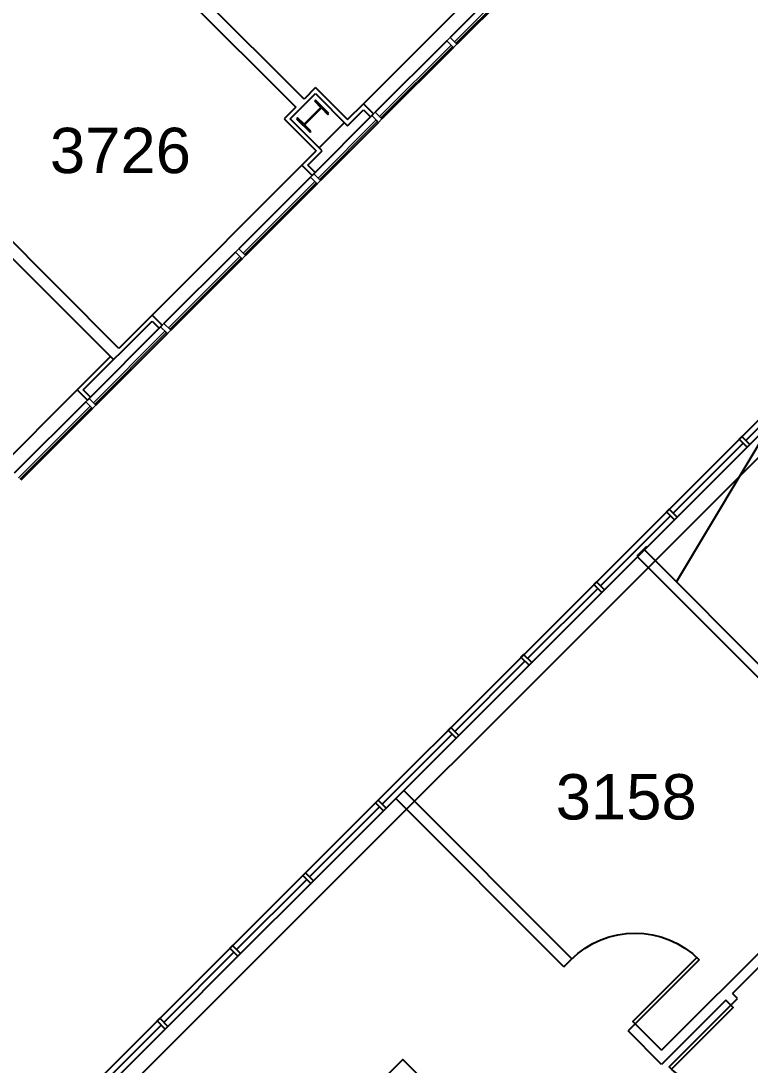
# Model space of a CAD drawing. Header units: inches. Extents: x -1169 to 5569, y -44 to 4300.
# Drawn here: x 639 to 1024, y 2314 to 2866 of the extents above; entities that cross this region are included whole.
import ezdxf

# ---------------------------------------------------------------- set-up
doc = ezdxf.new("R2010")
doc.units = ezdxf.units.IN
doc.header["$LTSCALE"] = 96
doc.header["$MEASUREMENT"] = 0
doc.layers.get('0').update_dxf_attribs({"linetype": 'CONTINUOUS'})
for name, color, linetype in [('A-ANNO-ROOM', 4, 'CONTINUOUS'), ('A-COLS', 5, 'CONTINUOUS'), ('A-DOOR', 2, 'CONTINUOUS'), ('A-GLAZ', 2, 'CONTINUOUS'), ('A-GLAZ-SILL', 1, 'CONTINUOUS'), ('A-WALL-FULL', 6, 'CONTINUOUS')]:
    doc.layers.add(name, color=color, linetype=linetype)
doc.styles.add('Arial', font='arial.ttf')

# ---------------------------------------------------------------- blocks, each defined once
blk = doc.blocks.new('*U66')
for p, q in [((0, 0), (0, 0)), ((48, 0), (48, 0))]:
    blk.add_line(p, q)
blk.add_lwpolyline([(0, 0), (0, 48), (1.75, 48), (1.75, 0)], close=True)
blk.add_arc((0, 0), 48, 0, 90)
blk = doc.blocks.new('*U67')
for p, q in [((0, 0), (0, 0)), ((-46, 0), (-46, 0))]:
    blk.add_line(p, q)
blk.add_lwpolyline([(0, 0), (0, -46), (-1.75, -46), (-1.75, 0)], close=True)
blk.add_arc((0, 0), 46, 180, 270)

msp = doc.modelspace()

# ---------------------------------------------------------------- linework, layer by layer
at = {"layer": 'A-COLS'}
for p, q in [((794.42, 2824.08), (793.91, 2823.57)), ((793.91, 2823.57), (797.3, 2820.19)), ((801.49, 2817.01), (794.42, 2824.08)), ((796.04, 2821.45), (796.54, 2821.95)), ((797.3, 2820.19), (788.42, 2811.3)), ((788.71, 2811.01), (797.59, 2819.89)), ((797.59, 2819.89), (800.98, 2816.5)), ((800.98, 2816.5), (801.49, 2817.01)), ((785.03, 2814.69), (784.52, 2814.18)), ((784.52, 2814.18), (791.59, 2807.11)), ((788.42, 2811.3), (785.03, 2814.69)), ((786.65, 2812.06), (787.15, 2812.56)), ((792.1, 2807.62), (788.71, 2811.01)), ((791.59, 2807.11), (792.1, 2807.62))]:
    msp.add_line(p, q, dxfattribs=at)
at = {"layer": 'A-GLAZ'}
for p, q in [((819.83, 2822.1), (899.03, 2901.29)), ((903.54, 2895.02), (865.7, 2857.19)), ((907.07, 2891.48), (869.24, 2853.65)), ((863.94, 2855.42), (826.11, 2817.59)), ((867.47, 2851.88), (829.64, 2814.05)), ((1211.57, 2837.82), (172.96, 1799.21)), ((794.29, 2785.77), (823.63, 2815.11)), ((797.12, 2781.53), (827.87, 2812.28)), ((791.81, 2783.29), (753.98, 2745.46)), ((795.35, 2779.76), (757.52, 2741.93)), ((752.21, 2743.7), (714.38, 2705.87)), ((755.75, 2740.16), (717.92, 2702.33)), ((675.49, 2666.97), (711.91, 2703.39)), ((716.15, 2700.56), (678.32, 2662.73)), ((1022.07, 2644.07), (1059.12, 2681.12)), ((1024.19, 2641.95), (1061.24, 2679)), ((673.02, 2664.5), (635.19, 2626.67)), ((676.55, 2660.96), (638.72, 2623.13)), ((983.6, 2605.6), (1020.65, 2642.65)), ((985.72, 2603.48), (1022.77, 2640.53)), ((945.13, 2567.14), (982.18, 2604.19)), ((947.25, 2565.01), (984.31, 2602.07)), ((906.66, 2528.67), (943.72, 2565.72)), ((908.79, 2526.55), (945.84, 2563.6)), ((868.2, 2490.2), (905.25, 2527.25)), ((870.32, 2488.08), (907.37, 2525.13)), ((829.73, 2451.73), (866.78, 2488.79)), ((831.85, 2449.61), (868.91, 2486.67)), ((791.26, 2413.27), (828.32, 2450.32)), ((793.39, 2411.15), (830.44, 2448.2)), ((752.8, 2374.8), (789.85, 2411.85)), ((754.92, 2372.68), (791.97, 2409.73)), ((714.33, 2336.33), (751.38, 2373.39)), ((716.45, 2334.21), (753.5, 2371.26)), ((675.86, 2297.87), (712.92, 2334.92)), ((677.98, 2295.75), (715.04, 2332.8))]:
    msp.add_line(p, q, dxfattribs=at)
at = {"layer": 'A-GLAZ', "lineweight": 13}
for p, q in [((905.83, 2892.72), (868, 2854.89)), ((868.71, 2854.18), (906.54, 2892.01)), ((866.24, 2853.12), (828.4, 2815.29)), ((829.11, 2814.58), (866.94, 2852.41)), ((866.94, 2852.41), (866.24, 2853.12)), ((868, 2854.89), (868.71, 2854.18)), ((826.64, 2813.52), (795.88, 2782.76)), ((796.59, 2782.06), (827.34, 2812.82)), ((827.34, 2812.82), (826.64, 2813.52)), ((828.4, 2815.29), (829.11, 2814.58)), ((708.11, 2710.37), (787.3, 2789.57)), ((794.11, 2781), (756.28, 2743.17)), ((756.99, 2742.46), (794.82, 2780.29)), ((794.82, 2780.29), (794.11, 2781)), ((795.88, 2782.76), (796.59, 2782.06)), ((754.51, 2741.4), (716.68, 2703.57)), ((717.39, 2702.86), (755.22, 2740.69)), ((755.22, 2740.69), (754.51, 2741.4)), ((756.28, 2743.17), (756.99, 2742.46)), ((714.91, 2701.8), (677.08, 2663.97)), ((677.79, 2663.26), (715.62, 2701.09)), ((715.62, 2701.09), (714.91, 2701.8)), ((716.68, 2703.57), (717.39, 2702.86)), ((589.31, 2591.58), (668.51, 2670.77)), ((675.32, 2662.2), (637.49, 2624.37)), ((676.02, 2661.49), (675.32, 2662.2)), ((677.08, 2663.97), (677.79, 2663.26)), ((638.19, 2623.66), (676.02, 2661.49))]:
    msp.add_line(p, q, dxfattribs=at)
at = {"layer": 'A-GLAZ', "lineweight": 20, "extrusion": (0, 0, -1)}
for p, q in [((865.7, 2857.19), (863.94, 2855.42)), ((863.94, 2855.42), (867.47, 2851.88)), ((869.24, 2853.65), (865.7, 2857.19)), ((867.47, 2851.88), (869.24, 2853.65)), ((793.58, 2785.06), (791.81, 2783.29)), ((791.81, 2783.29), (795.35, 2779.76)), ((797.12, 2781.53), (793.58, 2785.06)), ((795.35, 2779.76), (797.12, 2781.53)), ((753.98, 2745.46), (752.21, 2743.7)), ((757.52, 2741.93), (753.98, 2745.46)), ((752.21, 2743.7), (755.75, 2740.16)), ((755.75, 2740.16), (757.52, 2741.93)), ((714.38, 2705.87), (712.62, 2704.1)), ((712.62, 2704.1), (716.15, 2700.56)), ((717.92, 2702.33), (714.38, 2705.87)), ((716.15, 2700.56), (717.92, 2702.33)), ((674.79, 2666.27), (673.02, 2664.5)), ((673.02, 2664.5), (676.55, 2660.96)), ((678.32, 2662.73), (674.79, 2666.27)), ((676.55, 2660.96), (678.32, 2662.73))]:
    msp.add_line(p, q, dxfattribs=at)
at = {"layer": 'A-GLAZ', "lineweight": 20}
for p, q in [((826.11, 2817.59), (824.34, 2815.82)), ((829.64, 2814.05), (826.11, 2817.59)), ((824.34, 2815.82), (827.87, 2812.28)), ((827.87, 2812.28), (829.64, 2814.05))]:
    msp.add_line(p, q, dxfattribs=at)
at = {"layer": 'A-GLAZ-SILL'}
msp.add_line((1219.84, 2826.28), (182.16, 1788.6), dxfattribs=at)
at = {"layer": 'A-WALL-FULL'}
for p, q in [((788.41, 2824.61), (693.39, 2919.63)), ((689.06, 2915.3), (784.08, 2820.28)), ((819.83, 2822.1), (899.03, 2901.29)), ((781.12, 2814.14), (794.46, 2827.49)), ((794.46, 2830.67), (788.41, 2824.61)), ((794.46, 2830.67), (811.43, 2813.7)), ((794.46, 2827.49), (811.43, 2810.52)), ((811.43, 2813.7), (819.83, 2822.1)), ((825.22, 2816.7), (819.83, 2822.1)), ((784.08, 2820.28), (777.93, 2814.14)), ((811.43, 2810.52), (819.83, 2818.91)), ((819.83, 2818.91), (823.63, 2815.11)), ((823.63, 2815.11), (825.22, 2816.7)), ((777.93, 2814.14), (794.9, 2797.17)), ((798.09, 2797.17), (781.12, 2814.14)), ((796.5, 2798.76), (809.84, 2812.11)), ((690.47, 2692.74), (586.79, 2796.42)), ((787.3, 2789.57), (794.9, 2797.17)), ((790.49, 2789.57), (798.09, 2797.17)), ((708.11, 2710.37), (787.3, 2789.57)), ((787.3, 2789.57), (792.7, 2784.18)), ((794.29, 2785.77), (790.49, 2789.57)), ((590.42, 2784.13), (687.73, 2686.82)), ((792.7, 2784.18), (794.29, 2785.77)), ((671.69, 2670.78), (708.11, 2707.19)), ((708.11, 2710.37), (690.47, 2692.74)), ((708.11, 2710.37), (713.5, 2704.98)), ((708.11, 2707.19), (711.91, 2703.39)), ((711.91, 2703.39), (713.5, 2704.98)), ((668.51, 2670.78), (686.14, 2688.41)), ((589.31, 2591.58), (668.51, 2670.77)), ((668.51, 2670.78), (673.9, 2665.38)), ((675.49, 2666.97), (671.69, 2670.78)), ((673.9, 2665.38), (675.49, 2666.97)), ((985.33, 2569.25), (1037.22, 2655.79)), ((969.49, 2587.95), (964.35, 2582.81)), ((1037.06, 2517.52), (968.06, 2586.52)), ((964.35, 2582.81), (1101.53, 2445.63)), ((841.13, 2458.89), (930.02, 2369.99)), ((925.78, 2365.75), (836.89, 2454.65)), ((1058.39, 2402.49), (977.43, 2321.53)), ((1062.1, 2398.78), (1014.9, 2351.58)), ((925.78, 2365.75), (929.49, 2369.46)), ((1011.37, 2348.05), (977.43, 2314.11)), ((1014.02, 2345.39), (1011.37, 2348.05)), ((1014.02, 2345.39), (1017.56, 2348.93)), ((1017.56, 2348.93), (1014.9, 2351.58)), ((963.43, 2335.52), (959.72, 2331.81)), ((977.43, 2314.11), (959.72, 2331.81)), ((963.43, 2335.52), (977.43, 2321.53))]:
    msp.add_line(p, q, dxfattribs=at)
for points in [[(1024.19, 2641.95), (1022.77, 2640.53), (1018.53, 2644.78), (1019.94, 2646.19)], [(985.72, 2603.48), (984.31, 2602.07), (980.06, 2606.31), (981.48, 2607.72)], [(947.25, 2565.01), (945.84, 2563.6), (941.6, 2567.84), (943.01, 2569.26)], [(908.79, 2526.55), (907.37, 2525.13), (903.13, 2529.38), (904.54, 2530.79)], [(870.32, 2488.08), (868.91, 2486.67), (864.66, 2490.91), (866.08, 2492.32)], [(831.85, 2449.61), (830.44, 2448.2), (826.2, 2452.44), (827.61, 2453.86)], [(793.39, 2411.15), (791.97, 2409.73), (787.73, 2413.97), (789.14, 2415.39)], [(754.92, 2372.68), (753.5, 2371.26), (749.26, 2375.51), (750.68, 2376.92)], [(716.45, 2334.21), (715.04, 2332.8), (710.79, 2337.04), (712.21, 2338.45)], [(827.43, 2303.41), (839.83, 2290.83), (853.09, 2304.09), (840.69, 2316.66)]]:
    msp.add_lwpolyline(points, close=True, dxfattribs=at)

# ---------------------------------------------------------------- block references
at = {"layer": 'A-DOOR', "xscale": -1}
for name, p, rotation in [('*U66', (963.43, 2335.52), 315.000000000004), ('*U67', (1014.02, 2345.39), 315.0000000000042)]:
    msp.add_blockref(name, p, dxfattribs=dict(at, rotation=rotation))

# ---------------------------------------------------------------- texts
at = {"layer": 'A-ANNO-ROOM', "style": 'Arial'}
for s, p in [('3726', (654.06, 2785.41)), ('3158', (921.5, 2443.6))]:
    msp.add_text(s, height=24, dxfattribs=at).set_placement(p)

doc.saveas('drawing.dxf')
